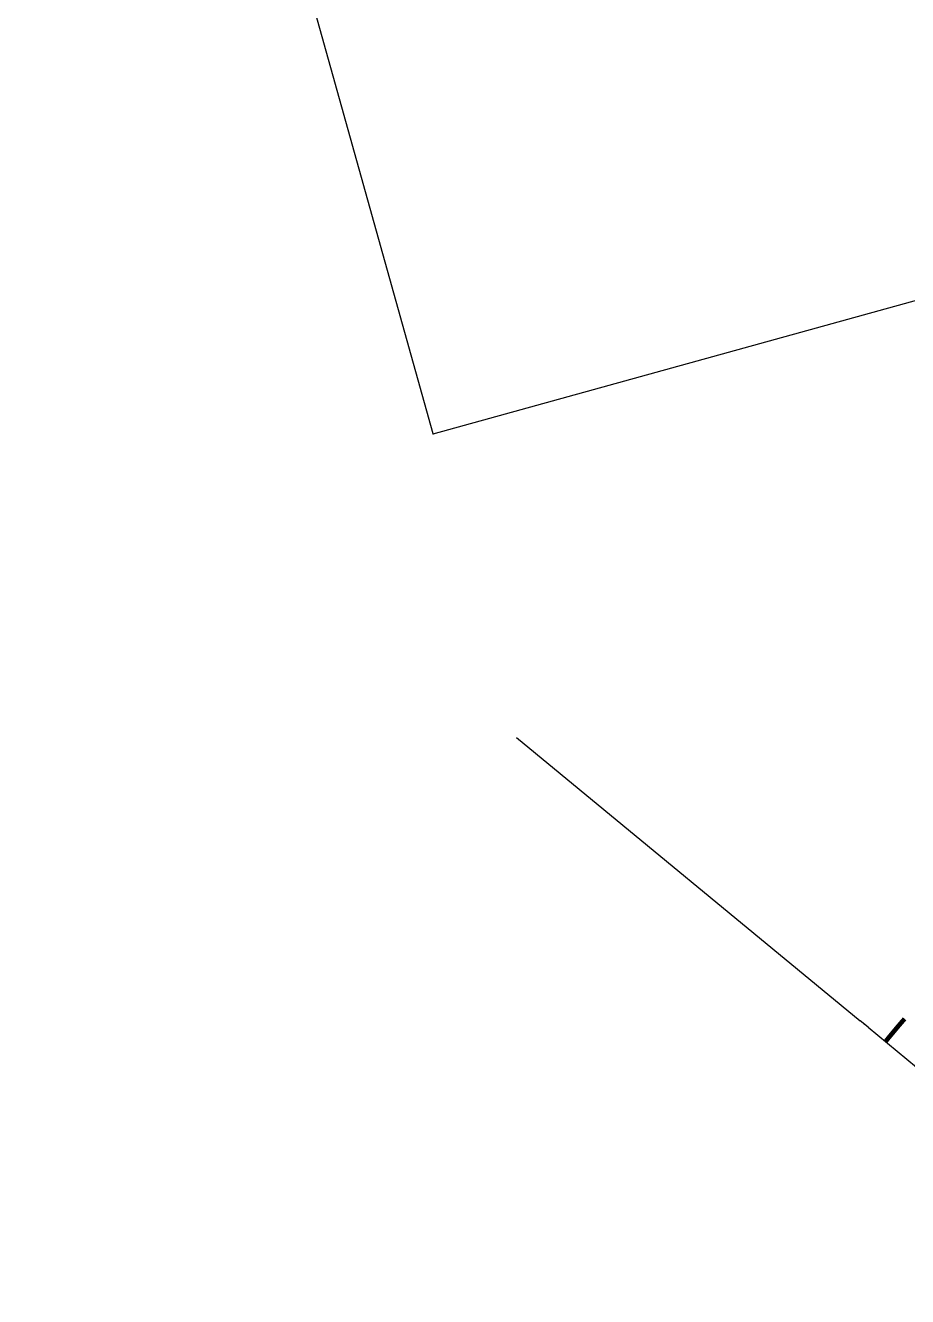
# Model space of a CAD drawing. Header units: metres. Extents: x 64 to 796628, y 142 to 671743.
# Drawn here: x 64.6 to 122.3, y 234.5 to 317.7 of the extents above; entities that cross this region are included whole.
import ezdxf

# ---------------------------------------------------------------- set-up
doc = ezdxf.new("R2010")
doc.units = ezdxf.units.M
doc.header["$LTSCALE"] = 2
doc.layers.add('COURBE PRINCIPALE', color=246, linetype='Continuous')

msp = doc.modelspace()

# ---------------------------------------------------------------- linework, layer by layer
for p, q in [((91.225, 290.937), (64.568, 386.48)), ((91.225, 290.937), (64.568, 386.48)), ((91.225, 290.937), (64.568, 386.48)), ((91.225, 290.937), (64.568, 386.48)), ((91.225, 290.937), (64.568, 386.48)), ((91.225, 290.937), (149.965, 307.195)), ((91.225, 290.937), (149.965, 307.195)), ((91.225, 290.937), (149.965, 307.195)), ((91.225, 290.937), (149.965, 307.195)), ((91.225, 290.937), (149.965, 307.195)), ((96.694, 271.071), (119.155, 252.544)), ((96.694, 271.071), (119.155, 252.544)), ((96.694, 271.071), (119.155, 252.544)), ((96.694, 271.071), (119.155, 252.544)), ((96.694, 271.071), (119.155, 252.544)), ((119.673, 252.116), (119.155, 252.544)), ((119.673, 252.116), (119.155, 252.544)), ((119.673, 252.116), (119.155, 252.544)), ((119.673, 252.116), (119.155, 252.544)), ((119.673, 252.116), (119.155, 252.544)), ((119.307, 252.418), (119.448, 252.302)), ((119.307, 252.418), (119.448, 252.302)), ((119.307, 252.418), (119.448, 252.302)), ((119.307, 252.418), (119.448, 252.302)), ((119.307, 252.418), (119.448, 252.302)), ((119.673, 252.116), (141.032, 234.498)), ((119.673, 252.116), (141.032, 234.498)), ((119.673, 252.116), (141.032, 234.498)), ((119.673, 252.116), (141.032, 234.498)), ((119.673, 252.116), (141.032, 234.498))]:
    msp.add_line(p, q)
msp.add_point((91.225, 290.937))
msp.add_point((91.225, 290.937))
msp.add_point((91.225, 290.937))
msp.add_point((91.225, 290.937))
msp.add_point((91.225, 290.937))
at = {"layer": 'COURBE PRINCIPALE', "const_width": 0.3, "elevation": 49, "flags": 128}
msp.add_lwpolyline([(122.065, 252.671), (121.591, 252.119), (121.046, 251.465), (120.813, 251.176)], dxfattribs=at)
msp.add_lwpolyline([(122.065, 252.671), (121.591, 252.119), (121.046, 251.465), (120.813, 251.176)], dxfattribs=at)
msp.add_lwpolyline([(122.065, 252.671), (121.591, 252.119), (121.046, 251.465), (120.813, 251.176)], dxfattribs=at)
msp.add_lwpolyline([(122.065, 252.671), (121.591, 252.119), (121.046, 251.465), (120.813, 251.176)], dxfattribs=at)
msp.add_lwpolyline([(122.065, 252.671), (121.591, 252.119), (121.046, 251.465), (120.813, 251.176)], dxfattribs=at)

doc.saveas('drawing.dxf')
